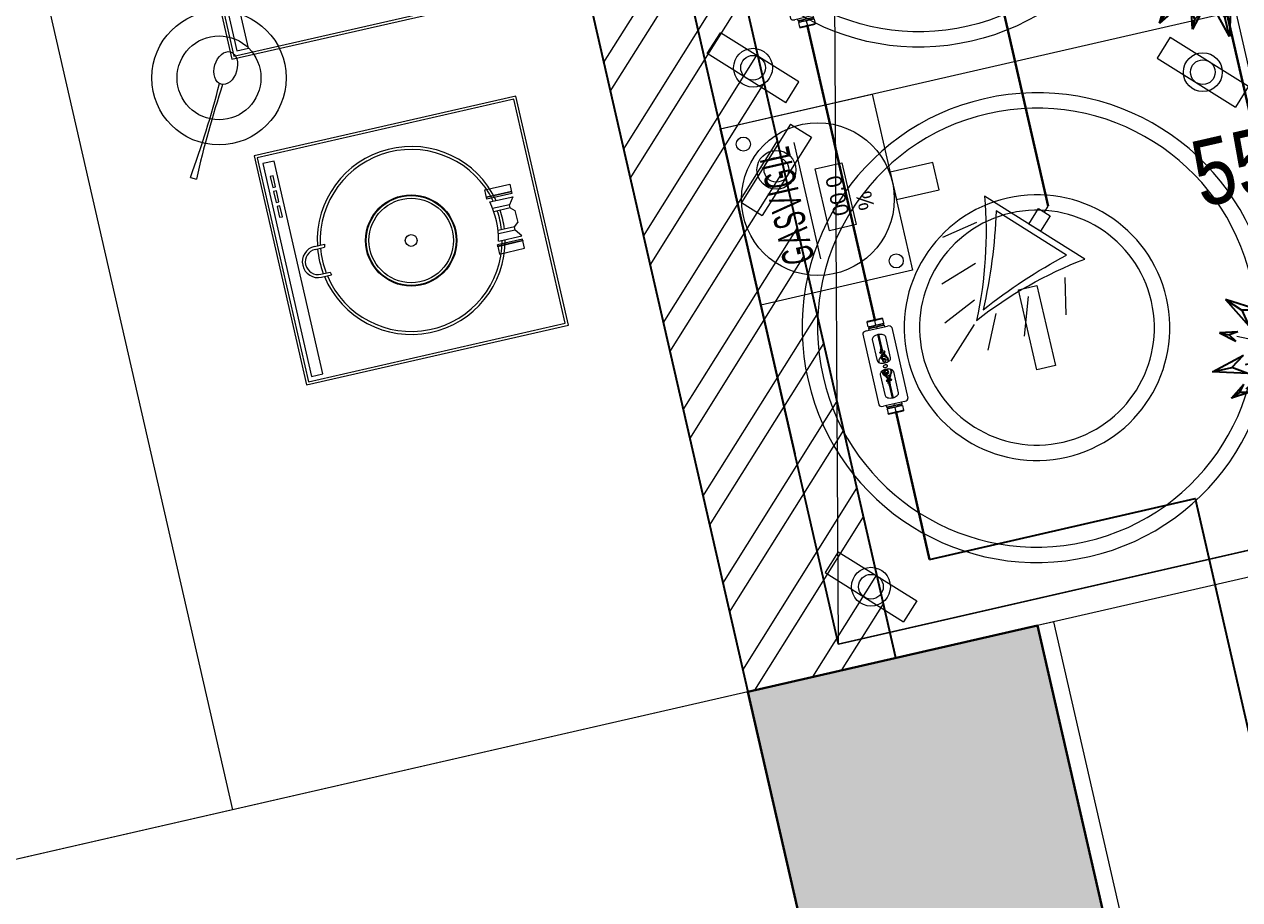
# Model space of a CAD drawing. Header units: millimetres. Extents: x 1667 to 847943, y 724 to 1832625.
# Drawn here: x 642981 to 644820, y 721927 to 723251 of the extents above; entities that cross this region are included whole.
import ezdxf

# ---------------------------------------------------------------- set-up
doc = ezdxf.new("R2010")
doc.units = ezdxf.units.MM
doc.linetypes.add('CENTER', pattern=[2, 1.25, -0.25, 0.25, -0.25])
doc.linetypes.add('CONTINULUS', pattern=[0])
for name, color, linetype, lineweight in [('2026-02-28_GF-SF BWP SET_MAIN BLOCK_SASANGIR RESORT$0$BRICK WALL_MOFA', 20, 'Continuous', 25), ('2026-02-28_GF-SF BWP SET_MAIN BLOCK_SASANGIR RESORT$0$CONCRETE_MOFA', 230, 'Continuous', 30), ('2026-02-28_GF-SF BWP SET_MAIN BLOCK_SASANGIR RESORT$0$HATCH LIGHT_MOFA', 253, 'Continuous', 0), ('2026-02-28_GF-SF BWP SET_MAIN BLOCK_SASANGIR RESORT$0$HATCH_LIGHT_MOFA', 251, 'Continuous', 5), ('DIMENSION_MOFA', 66, 'CENTER', 15), ('FACILITY kitchen equipment', 152, 'Continuous', 0), ('GH - KIT - PLAN', 32, 'Continuous', 0), ('GH - KIT EQUIP.', 2, 'Continuous', 9), ('TEXT NAME', 250, 'Continuous', 0)]:
    doc.layers.add(name, color=color, linetype=linetype, lineweight=lineweight)
for name, color, linetype in [('EQUIP', 7, 'Continuous'), ('RI', 81, 'Continuous'), ('SSEPL - DIMENSION', 6, 'Continuous')]:
    doc.layers.add(name, color=color, linetype=linetype)
doc.layers.add('Fusible link', color=7, linetype='Continuous', true_color=0x30c200)
doc.layers.add('SSE PIPING', color=7, linetype='Continuous', lineweight=30, true_color=0x0512c2)
doc.layers.add('SSE SYS', color=7, linetype='Continuous', lineweight=15, true_color=0xeb0000)
doc.styles.add('ARIALBOLD.8', font='arialbd.ttf', dxfattribs={"width": 0.8, "height": 2.5})
doc.styles.add('ROMANS', font='romans.shx')

# ---------------------------------------------------------------- blocks, each defined once
blk = doc.blocks.new('GASVIGIL')
at = {"color": 1, "linetype": 'CONTINULUS', "lineweight": -2, "ltscale": 1000}
for points in [[(69.5, 45), (358.9, 45), (358.9, -204.3), (69.5, -204.3)], [(161.1, -88.6), (262.5, -88.6), (262.5, -132.5), (161.1, -132.5)], [(230.7, -204.3), (185.8, -204.3), (185.8, -274.6), (230.7, -274.6)]]:
    blk.add_lwpolyline(points, close=True, dxfattribs=at)
for centre, radius in [((214.5, -81.9), 122.4), ((327.1, 14.8), 11.3), ((90.1, -182.2), 11.3)]:
    blk.add_circle(centre, radius, dxfattribs=at)
at = {"color": 30, "linetype": 'CONTINULUS', "lineweight": -2, "ltscale": 1000, "true_color": 0xf26722, "insert": (120, -5.2), "char_height": 50, "attachment_point": 1, "style": 'ROMANS'}
blk.add_mtext_dynamic_manual_height_columns('{\\fArial Narrow|b0|i0|c0|p34;\\W0.65;\\T1.1;\\LGASVIGIL}', width=178.4, gutter_width=2.5, heights=[27], dxfattribs=at)
at = {"color": 242, "linetype": 'CONTINULUS', "lineweight": -2, "ltscale": 1000, "true_color": 0xcd2027, "insert": (180.3, -100.9), "char_height": 25, "width": 82.159, "attachment_point": 1, "style": 'ROMANS'}
blk.add_mtext('{\\fAgency FB|b0|i0|c0|p34;00.0  %}', dxfattribs=at)
blk = doc.blocks.new('FUSIBLE LINK')
at = {"layer": 'SSE SYS', "color": 0, "lineweight": 0}
for p, q in [((211.5, 22.5), (28.5, 22.5)), ((0, 11.8), (0, -11.8)), ((1.4, 11.8), (0, 11.8)), ((1.4, 11.8), (1.4, 12)), ((1.4, 11.8), (1.4, -11.8)), ((13.5, 12), (1.9, 12)), ((13.5, 0), (1.9, 0)), ((14, 11.8), (14, 12)), ((14, -11.8), (14, 11.8)), ((14, 10.9), (17.5, 10.9)), ((17.5, 11.5), (17.6, 12)), ((17.5, -11.5), (17.5, 11.5)), ((18.1, 12), (22.5, 12)), ((18.2, 0), (22.5, 0)), ((22.5, -16.5), (22.5, 16.5)), ((70.8, 0.7), (37.5, 0.7)), ((47.5, 10), (102.5, 10)), ((70.8, 0.7), (70.8, -0.4)), ((82, 2.7), (82, -0.4)), ((84, 3.5), (83, 3.5)), ((83, 0.3), (84, 0.3)), ((85, 2.7), (85, -0.4)), ((95, 0), (95, -1.1)), ((98.7, 0.4), (98.7, 1.1)), ((109.9, 6.7), (104.5, 6.7)), ((110.3, 0.4), (110.3, 1.1)), ((112, -3.1), (112, 3.1)), ((117, 1.2), (117, -1.2)), ((123, -1.2), (123, 1.2)), ((131.3, 7.8), (135.5, 7.8)), ((137.5, 10), (192.5, 10)), ((145, 0), (145, 1.1)), ((154.7, 2.7), (154.7, -0.4)), ((155.7, 3.5), (156.6, 3.5)), ((156.6, 0.3), (155.7, 0.3)), ((157.6, 2.7), (157.6, -0.4)), ((168.8, 0.7), (168.8, -0.4)), ((202.5, 0.7), (168.8, 0.7)), ((217.5, 16.5), (217.5, -16.5)), ((221.9, 12), (217.5, 12)), ((221.9, 0), (217.5, 0)), ((222.5, 11.5), (222.4, 12)), ((222.5, 11.5), (222.5, -11.5)), ((226, 10.9), (222.5, 10.9)), ((226, 11.8), (226, 12)), ((226, 11.8), (226, -11.8)), ((226.5, 12), (238.1, 12)), ((226.5, 0), (238.1, 0)), ((238.6, 11.8), (238.6, 12)), ((238.6, -11.8), (238.6, 11.8)), ((238.6, 11.8), (240, 11.8)), ((240, -11.8), (240, 11.8)), ((1.4, -11.8), (0, -11.8)), ((1.4, -11.8), (1.4, -12)), ((13.5, -12), (1.9, -12)), ((14, -10.9), (17.5, -10.9)), ((14, -11.8), (14, -12)), ((17.5, -11.5), (17.6, -12)), ((18.1, -12), (22.5, -12)), ((70.8, -0.6), (37.5, -0.6)), ((102.5, -10), (47.5, -10)), ((70.8, -0.4), (70.8, -0.6)), ((82, -3.6), (82, -0.4)), ((84, -4.4), (83, -4.4)), ((85, -0.4), (85, -3.6)), ((104.5, -6.7), (109.9, -6.7)), ((104.5, -7.8), (108.7, -7.8)), ((135.5, -5.6), (129.2, -5.6)), ((130.1, -6.7), (135.5, -6.7)), ((192.5, -10), (137.5, -10)), ((154.7, -0.4), (154.7, -3.6)), ((155.7, -4.4), (156.6, -4.4)), ((157.6, -3.6), (157.6, -0.4)), ((168.8, -0.4), (168.8, -0.6)), ((202.5, -0.6), (168.8, -0.6)), ((221.9, -12), (217.5, -12)), ((222.5, -11.5), (222.4, -12)), ((226, -10.9), (222.5, -10.9)), ((226, -11.8), (226, -12)), ((226.5, -12), (238.1, -12)), ((238.6, -11.8), (240, -11.8)), ((238.6, -11.8), (238.6, -12)), ((211.5, -22.5), (28.5, -22.5))]:
    blk.add_line(p, q, dxfattribs=at)
for centre, start, end in [((28.5, 16.5), 90, 180), ((211.5, 16.5), 0, 90), ((28.5, -16.5), 180, 270), ((211.5, -16.5), 270, 0)]:
    blk.add_arc(centre, 6, start, end, dxfattribs=at)
for centre, major_axis in [((76.3, 1.3), (0.107, 0.641)), ((163.3, 1.3), (-0.107, 0.641))]:
    blk.add_ellipse(centre, major_axis=major_axis, ratio=0.135102, dxfattribs=at)
for centre, major_axis, ratio, start_param, end_param in [((83, 2.7), (-1, 0), 0.769374, 4.712389, 6.283185), ((83, -0.4), (-1, 0), 0.769374, 4.712389, 6.283185), ((84, 2.7), (1, 0), 0.769374, 0, 1.570796), ((84, -0.4), (1, 0), 0.769374, 0, 1.570796), ((104.5, 0), (-9.5, 0), 0.707107, 5.998219, 7.853982), ((104.5, 0), (-9.5, 0), 0.707107, 4.712389, 5.774777), ((104.5, 1.1), (5.76, 0), 0.707107, 2.942229, 8.903945), ((104.5, 1.1), (4.76, 0), 0.707107, 2.951279, 8.856853), ((135.5, -1.1), (-4.76, 0), 0.707107, 4.335447, 6.067777), ((135.5, 1.1), (9.5, 0), 0.707107, 0.313248, 1.570796), ((135.5, 1.1), (9.5, 0), 0.707107, 4.712389, 6.385879), ((135.5, 0), (9.5, 0), 0.707107, 4.712389, 6.283185), ((135.5, -1.1), (4.76, 0), 0.707107, 0.215408, 0.824896), ((155.7, 2.7), (-1, 0), 0.769374, 4.712389, 6.283185), ((155.7, -0.4), (-1, 0), 0.769374, 4.712389, 6.283185), ((156.6, 2.7), (1, 0), 0.769374, 0, 1.570796), ((156.6, -0.4), (1, 0), 0.769374, 0, 1.570796), ((83, -3.6), (-1, 0), 0.769374, 0, 1.570796), ((84, -3.6), (1, 0), 0.769374, 4.712389, 6.283185), ((104.5, -1.1), (-9.5, 0), 0.707107, 0, 1.570796), ((155.7, -3.6), (-1, 0), 0.769374, 0, 1.570796), ((156.6, -3.6), (1, 0), 0.769374, 4.712389, 6.283185)]:
    blk.add_ellipse(centre, major_axis=major_axis, ratio=ratio, start_param=start_param, end_param=end_param, dxfattribs=at)
for points, weights in [([(1.9, 12), (1, 6), (1.9, 0)], [1.07710249847, 1.24373083487, 1.07710249847]), ([(1.4, 12), (1.4, 12), (1.9, 12)], [1.16041666667, 1.16041666667, 1.07710249847]), ([(1.9, 0), (1, -6), (1.9, -12)], [1.07710249847, 1.24373083487, 1.07710249847]), ([(13.5, 12), (14, 12), (14, 12)], [1.07710249847, 1.16041666667, 1.16041666667]), ([(13.5, 0), (14.4, 6), (13.5, 12)], [1.07710249847, 1.24373083487, 1.07710249847]), ([(13.5, -12), (14.4, -6), (13.5, 0)], [1.07710249847, 1.24373083487, 1.07710249847]), ([(18.1, 12), (17.6, 12), (17.6, 12)], [1.00344322391, 1.08333333333, 1.08333333333]), ([(18.2, 0), (17.2, 6), (18.1, 12)], [1.00136118663, 1.15523047531, 1.00343082543]), ([(18.1, -12), (17.2, -6), (18.2, 0)], [1.00343082542, 1.15523047531, 1.00136118663]), ([(222.4, 12), (222.4, 12), (221.9, 12)], [1.08333333333, 1.08333333333, 1.00764795771]), ([(221.9, 12), (222.8, 6), (221.9, 0)], [1.00767581319, 1.1670909423, 1.00981175327]), ([(221.9, 0), (222.8, -6), (221.9, -12)], [1.00981175327, 1.1670909423, 1.00767581319]), ([(226.5, 12), (225.6, 6), (226.5, 0)], [1.07710249847, 1.24373083487, 1.07710249847]), ([(226, 12), (226, 12), (226.5, 12)], [1.16041666667, 1.16041666667, 1.07710249847]), ([(226.5, 0), (225.6, -6), (226.5, -12)], [1.07710249847, 1.24373083487, 1.07710249847]), ([(238.1, 0), (239, 6), (238.1, 12)], [1.07710249847, 1.24373083487, 1.07710249847]), ([(238.1, 12), (238.6, 12), (238.6, 12)], [1.07710249847, 1.16041666667, 1.16041666667]), ([(238.1, -12), (239, -6), (238.1, 0)], [1.07710249847, 1.24373083487, 1.07710249847]), ([(1.9, -12), (1.4, -12), (1.4, -12)], [1.07710249847, 1.16041666667, 1.16041666667]), ([(14, -12), (14, -12), (13.5, -12)], [1.16041666667, 1.16041666667, 1.07710249847]), ([(17.6, -12), (17.6, -12), (18.1, -12)], [1.08333333333, 1.08333333333, 1.00344322392]), ([(221.9, -12), (222.4, -12), (222.4, -12)], [1.00764795771, 1.08333333333, 1.08333333333]), ([(226.5, -12), (226, -12), (226, -12)], [1.07710249847, 1.16041666667, 1.16041666667]), ([(238.6, -12), (238.6, -12), (238.1, -12)], [1.16041666667, 1.16041666667, 1.07710249847])]:
    blk.add_rational_spline(points, weights, degree=2, dxfattribs=at)
for points, knots in [([(47.5, -10), (46.2, -10), (44.9, -9.7), (42.4, -8.7), (41.3, -8), (39.5, -6.2), (38.8, -5.1), (37.8, -2.6), (37.5, -1.3), (37.5, 1.3), (37.8, 2.6), (38.8, 5.1), (39.5, 6.2), (41.3, 8), (42.4, 8.7), (44.9, 9.7), (46.2, 10), (47.5, 10)], [-3.028815, -3.028815, -3.028815, -3.028815, -2.650181, -2.650181, -2.271547, -2.271547, -1.892977, -1.892977, -1.514407, -1.514407, -1.135838, -1.135838, -0.757268, -0.757268, -0.378634, -0.378634, 0, 0, 0, 0]), ([(85, 0.6), (85.7, 0.6), (86.4, 0.7), (88.4, 1), (89.6, 1.4), (91.9, 2.4), (93.1, 2.8), (95.2, 3.2), (96, 3.3), (98.1, 3.3), (99.4, 3.2), (101.2, 2.7), (101.7, 2.5), (102.3, 2.1), (102.6, 1.9), (103.1, 1.4), (103.4, 1.1), (103.7, 0.4), (103.8, 0), (103.9, -0.7), (103.9, -1.1), (103.7, -1.8), (103.7, -2), (103.6, -2.2)], [0, 0, 0, 0, 0.217722, 0.217722, 0.599337, 0.599337, 1.001087, 1.001087, 1.237962, 1.237962, 1.634576, 1.634576, 1.793536, 1.793536, 1.887731, 1.887731, 2.035841, 2.035841, 2.164918, 2.164918, 2.307792, 2.307792, 2.392726, 2.392726, 2.392726, 2.392726]), ([(102.3, -1.9), (102.3, -1.8), (102.4, -1.7), (102.6, -1.2), (102.6, -0.8), (102.5, -0.2), (102.5, -0.1), (102.3, 0.3), (102.3, 0.4), (102, 0.7), (101.8, 0.9), (101.3, 1.2), (101, 1.4), (100.4, 1.6), (100, 1.7), (99, 1.9), (98.4, 2), (96.9, 2), (96, 2), (93.9, 1.7), (92.8, 1.3), (90.7, 0.5), (89.5, 0), (87.2, -0.5), (86.1, -0.7), (85, -0.7)], [1.927663, 1.927663, 1.927663, 1.927663, 1.971839, 1.971839, 2.14146, 2.14146, 2.223179, 2.223179, 2.288169, 2.288169, 2.392051, 2.392051, 2.484571, 2.484571, 2.605248, 2.605248, 2.785636, 2.785636, 3.064619, 3.064619, 3.414855, 3.414855, 3.792298, 3.792298, 4.131386, 4.131386, 4.131386, 4.131386]), ([(100.6, 1.5), (100.6, 1.4), (100.5, 1.4), (100.2, 1.1), (100, 0.8), (99.9, 0.5), (99.9, 0.4), (99.9, 0.4)], [7.1761552, 7.1761552, 7.1761552, 7.1761552, 7.2463126, 7.2463126, 7.5518512, 7.5518512, 7.6082514, 7.6082514, 7.6082514, 7.6082514]), ([(109.1, 0.4), (109.1, 0.5), (109, 0.7), (108.7, 1.2), (108.4, 1.5), (107.8, 1.9), (107.4, 2.2), (106.5, 2.5), (106.1, 2.6), (105.1, 2.8), (104.6, 2.8), (103.6, 2.7), (103.1, 2.6), (102.4, 2.5), (102.2, 2.4), (102, 2.3)], [4.958119, 4.958119, 4.958119, 4.958119, 5.153641, 5.153641, 5.481226, 5.481226, 5.77758, 5.77758, 6.070578, 6.070578, 6.364746, 6.364746, 6.659288, 6.659288, 6.800091, 6.800091, 6.800091, 6.800091]), ([(102.5, 10), (103.8, 10), (105.1, 9.7), (107.6, 8.7), (108.7, 8), (110.5, 6.2), (111.2, 5.1), (112.2, 2.6), (112.5, 1.3), (112.5, -1.3), (112.2, -2.6), (111.2, -5.1), (110.5, -6.2), (108.7, -8), (107.6, -8.7), (105.1, -9.7), (103.8, -10), (102.5, -10)], [0, 0, 0, 0, 0.378634, 0.378634, 0.757268, 0.757268, 1.135838, 1.135838, 1.514407, 1.514407, 1.892977, 1.892977, 2.271547, 2.271547, 2.650181, 2.650181, 3.028815, 3.028815, 3.028815, 3.028815]), ([(120, 3.3), (120.4, 3.3), (120.8, 3.2), (121.6, 2.8), (122, 2.6), (122.6, 2), (122.8, 1.6), (123.2, 0.8), (123.2, 0.4), (123.2, -0.4), (123.2, -0.8), (122.8, -1.6), (122.6, -2), (122, -2.6), (121.6, -2.8), (120.8, -3.2), (120.4, -3.2), (119.6, -3.2), (119.2, -3.2), (118.4, -2.8), (118, -2.6), (117.4, -2), (117.2, -1.6), (116.8, -0.8), (116.8, -0.4), (116.8, 0.4), (116.8, 0.8), (117.2, 1.6), (117.4, 2), (118, 2.6), (118.4, 2.8), (119.2, 3.2), (119.6, 3.3), (120, 3.3)], [0, 0, 0, 0, 0.122487, 0.122487, 0.244974, 0.244974, 0.367461, 0.367461, 0.489948, 0.489948, 0.612435, 0.612435, 0.734921, 0.734921, 0.857408, 0.857408, 0.979896, 0.979896, 1.102383, 1.102383, 1.22487, 1.22487, 1.347356, 1.347356, 1.469843, 1.469843, 1.59233, 1.59233, 1.714817, 1.714817, 1.837304, 1.837304, 1.959791, 1.959791, 1.959791, 1.959791]), ([(137.5, -10), (136.2, -10), (134.9, -9.7), (132.4, -8.7), (131.3, -8), (129.5, -6.2), (128.8, -5.1), (127.8, -2.6), (127.5, -1.3), (127.5, 1.3), (127.8, 2.6), (128.8, 5.1), (129.5, 6.2), (131.3, 8), (132.4, 8.7), (134.9, 9.7), (136.2, 10), (137.5, 10)], [-3.028815, -3.028815, -3.028815, -3.028815, -2.650181, -2.650181, -2.271547, -2.271547, -1.892977, -1.892977, -1.514407, -1.514407, -1.135838, -1.135838, -0.757268, -0.757268, -0.378634, -0.378634, 0, 0, 0, 0]), ([(140.3, 0.2), (140.3, -0.1), (140.1, -0.5), (139.7, -1.2), (139.4, -1.5), (138.8, -1.9), (138.4, -2.2), (137.5, -2.5), (137.1, -2.6), (136.1, -2.8), (135.6, -2.8), (134.6, -2.7), (134.1, -2.6), (133.2, -2.4), (132.8, -2.2), (132, -1.8), (131.7, -1.6), (131.2, -1.1), (131, -0.8), (130.8, -0.3), (130.7, 0), (130.7, 0.2)], [1.570796, 1.570796, 1.570796, 1.570796, 2.012049, 2.012049, 2.339634, 2.339634, 2.635988, 2.635988, 2.928985, 2.928985, 3.223153, 3.223153, 3.517695, 3.517695, 3.81113, 3.81113, 4.10472, 4.10472, 4.410259, 4.410259, 4.712389, 4.712389, 4.712389, 4.712389]), ([(136.3, -2.7), (136.2, -2.4), (136.1, -2.1), (135.8, -1.3), (135.8, -0.8), (135.9, 0), (135.9, 0.3), (136.2, 0.9), (136.4, 1.2), (137, 1.8), (137.3, 2.1), (138, 2.5), (138.5, 2.7), (139.5, 3), (140.1, 3.1), (141.6, 3.3), (142.6, 3.3), (144.7, 3.2), (146, 3), (148.3, 2.2), (149.4, 1.6), (151.6, 0.9), (152.7, 0.7), (154.1, 0.6), (154.4, 0.6), (154.7, 0.6)], [2.023629, 2.023629, 2.023629, 2.023629, 2.138276, 2.138276, 2.33333, 2.33333, 2.421199, 2.421199, 2.567305, 2.567305, 2.696329, 2.696329, 2.839885, 2.839885, 3.028475, 3.028475, 3.301463, 3.301463, 3.682223, 3.682223, 4.060763, 4.060763, 4.399366, 4.399366, 4.484991, 4.484991, 4.484991, 4.484991]), ([(154.7, -0.7), (153.9, -0.7), (153.1, -0.6), (150.9, -0.3), (149.6, 0.2), (147, 1.3), (145.6, 1.7), (143.5, 2), (142.8, 2), (141.5, 2), (140.9, 1.9), (139.9, 1.7), (139.4, 1.6), (138.7, 1.4), (138.4, 1.2), (138, 1), (137.9, 0.9), (137.6, 0.6), (137.4, 0.4), (137.2, 0), (137.1, -0.2), (137.1, -0.7), (137.1, -1), (137.3, -1.7), (137.4, -2.1), (137.7, -2.4), (137.7, -2.4), (137.7, -2.4)], [0, 0, 0, 0, 0.240735, 0.240735, 0.669452, 0.669452, 1.116471, 1.116471, 1.319401, 1.319401, 1.495533, 1.495533, 1.643532, 1.643532, 1.738305, 1.738305, 1.798805, 1.798805, 1.894993, 1.894993, 1.990364, 1.990364, 2.118017, 2.118017, 2.280462, 2.280462, 2.283284, 2.283284, 2.283284, 2.283284]), ([(162.2, 0.4), (163.7, 0.5), (165.2, 0.5), (167.4, 0.6), (168.1, 0.6), (168.8, 0.7)], [0.4577605, 0.4577605, 0.4577605, 0.4577605, 0.9134652, 0.9134652, 1.1257771, 1.1257771, 1.1257771, 1.1257771]), ([(192.5, 10), (193.8, 10), (195.1, 9.7), (197.6, 8.7), (198.7, 8), (200.5, 6.2), (201.2, 5.1), (202.2, 2.6), (202.5, 1.3), (202.5, -1.3), (202.2, -2.6), (201.2, -5.1), (200.5, -6.2), (198.7, -8), (197.6, -8.7), (195.1, -9.7), (193.8, -10), (192.5, -10)], [0, 0, 0, 0, 0.378634, 0.378634, 0.757268, 0.757268, 1.135838, 1.135838, 1.514407, 1.514407, 1.892977, 1.892977, 2.271547, 2.271547, 2.650181, 2.650181, 3.028815, 3.028815, 3.028815, 3.028815]), ([(82, -1.4), (78.8, -0.9), (75.5, -0.8), (71.7, -0.7), (71.3, -0.7), (70.8, -0.6)], [0, 0, 0, 0, 0.993496, 0.993496, 1.125968, 1.125968, 1.125968, 1.125968]), ([(96.8, -5), (96.2, -4.9), (95.7, -4.8), (93.8, -4.3), (92.5, -3.9), (89.2, -2.8), (87.1, -2.3), (85, -2)], [3.239476, 3.239476, 3.239476, 3.239476, 3.399636, 3.399636, 3.830524, 3.830524, 4.482784, 4.482784, 4.482784, 4.482784]), ([(85.2, -0.7), (87.3, -1), (89.3, -1.5), (92.7, -2.6), (94.1, -3.1), (95.6, -3.4)], [0.019334, 0.019334, 0.019334, 0.019334, 0.660667, 0.660667, 1.121037, 1.121037, 1.121037, 1.121037]), ([(154.7, -2), (152.8, -2.2), (150.8, -2.7), (147.5, -3.8), (146, -4.3), (143.6, -4.9), (142.7, -5.1), (141.7, -5.1), (141.6, -5.1), (141.6, -5.1)], [0, 0, 0, 0, 0.594463, 0.594463, 1.07955, 1.07955, 1.36646, 1.36646, 1.375298, 1.375298, 1.375298, 1.375298]), ([(143.6, -3.5), (143.6, -3.5), (143.6, -3.5), (144.8, -3.3), (145.9, -2.9), (149.4, -1.8), (151.9, -1.1), (154.5, -0.7)], [2.955523, 2.955523, 2.955523, 2.955523, 2.965126, 2.965126, 3.316615, 3.316615, 4.110893, 4.110893, 4.110893, 4.110893])]:
    blk.add_open_spline(points, degree=3, knots=knots, dxfattribs=at)
for points in [[(70.8, 0.7), (73, 0.6), (75.2, 0.5), (77.4, 0.4)], [(82, -0.5), (80.1, -0.2), (78.2, 0.3), (76.2, 0.6)], [(76.5, 1.9), (78.3, 1.6), (80.2, 1.1), (82, 0.8)], [(157.6, 0.8), (159.5, 1.1), (161.4, 1.6), (163.2, 1.9)], [(163.4, 0.6), (161.5, 0.3), (159.6, -0.2), (157.6, -0.5)], [(168.8, -0.6), (165.1, -0.8), (161.3, -0.8), (157.6, -1.4)]]:
    blk.add_open_spline(points, degree=3, dxfattribs=at)
blk = doc.blocks.new('*U187')
at = {"xscale": 0.6}
blk.add_blockref('FUSIBLE LINK', (-83, 0), dxfattribs=at)
blk = doc.blocks.new('*U186')
at = {"color": 0, "linetype": 'ByBlock', "lineweight": -2, "transparency": 16777216}
blk.add_blockref('*U187', (0, 0), dxfattribs=at)
blk = doc.blocks.new('FLU. LINK SLD')
at = {"layer": 'Fusible link', "color": 1, "lineweight": 30, "true_color": 0xff0000}
for p, q in [((72, 0), (300, 0)), ((444, 0), (672, 0))]:
    blk.add_line(p, q, dxfattribs=at)
at = {"color": 7, "xscale": -1}
blk.add_blockref('*U186', (361, 0), dxfattribs=at)
blk = doc.blocks.new('*U292')
blk.add_blockref('FLU. LINK SLD', (-372, 0))
blk = doc.blocks.new('*U291')
at = {"layer": 'Fusible link', "color": 0, "linetype": 'ByBlock', "lineweight": -2, "transparency": 16777216}
for p in [(4200, 0), (4800, 0)]:
    blk.add_blockref('*U292', p, dxfattribs=at)
blk = doc.blocks.new('as')
at = {"layer": 'RI', "color": 6}
for p, q in [((5465.8, 12710.1), (5481.9, 12687.3)), ((5468, 12682.3), (5465.8, 12710.1))]:
    blk.add_line(p, q, dxfattribs=at)
for points in [[(5465.8, 12710.1), (5470.9, 12696)], [(5468, 12682.3), (5470.9, 12696), (5481.9, 12687.3)]]:
    blk.add_lwpolyline(points, dxfattribs=at)
blk = doc.blocks.new('earsty')
at = {"layer": 'RI', "color": 3}
for p, q in [((5514.5, 12632.3), (5528.7, 12684)), ((5528.7, 12684), (5542.9, 12632.3))]:
    blk.add_line(p, q, dxfattribs=at)
for points in [[(5528.7, 12684), (5528.7, 12654)], [(5514.5, 12632.3), (5528.7, 12654), (5542.9, 12632.3)]]:
    blk.add_lwpolyline(points, dxfattribs=at)
blk = doc.blocks.new('N2 NOZZLE')
at = {"layer": 'RI', "color": 2}
for p, q in [((8849.9, 10451.9), (8849.9, 10418.8)), ((8787, 10426.6), (8809.9, 10402.7)), ((8915.4, 10424), (8891.5, 10401.1)), ((8759.4, 10365.1), (8792.4, 10365.1)), ((8940.7, 10361.8), (8907.6, 10361.8)), ((8787, 10295.6), (8809.9, 10319.5)), ((8915.4, 10298.2), (8891.5, 10321.1)), ((8849.9, 10270.3), (8849.9, 10303.4))]:
    blk.add_line(p, q, dxfattribs=at)
at = {"layer": 'RI', "color": 3}
blk.add_circle((8849.9, 10361.1), 17.7, dxfattribs=at)
at = {"layer": 'SSE SYS', "color": 3}
for p, q in [((8830.2, 10415.3), (8814, 10459.8)), ((8874.3, 10413.4), (8893.9, 10455.5)), ((8797.6, 10385.5), (8755, 10405.7)), ((8904.1, 10380.8), (8949.2, 10396.8)), ((8795.7, 10341.4), (8752.8, 10325.7)), ((8902.2, 10336.7), (8945.4, 10316.6)), ((8825.5, 10308.8), (8805.3, 10265.5)), ((8869.6, 10306.9), (8885.6, 10263.1))]:
    blk.add_line(p, q, dxfattribs=at)
at = {"layer": 'SSE SYS', "color": 6}
blk.add_circle((8849.9, 10361.1), 41.8, dxfattribs=at)
at = {"layer": 'SSEPL - DIMENSION'}
for name, p in [('earsty', (3321.2, -2180.5)), ('as', (3339.3, -2225.8))]:
    blk.add_blockref(name, p, dxfattribs=at)
for name, p, rotation in [('earsty', (13555.6, -2511.9), 43.86927902025781), ('as', (13853.7, -2435.5), 44.99999999919728), ('earsty', (21391.6, 4836.4), 89.99999999968108), ('as', (21329, 4607.4), 88.89712622311059), ('earsty', (21528.5, 15567.9), 136.116081330813), ('as', (21646.8, 15364.8), 134.9999999992035)]:
    blk.add_blockref(name, p, dxfattribs=dict(at, rotation=rotation))
at = {"layer": 'SSEPL - DIMENSION', "xscale": -1}
for name, p, rotation in [('as', (13242.5, -2658.2), 355.000000000404), ('earsty', (3639.9, -2316.2), 313.8692790201218), ('as', (2641.1, -1896), 309.4931779048613), ('earsty', (-3691.7, 4833.2), 270.0000000003189), ('as', (-4169.4, 5968.5), 265.0000000004954), ('earsty', (-4023.2, 15066.7), 226.1307608134773), ('earsty', (3321.2, 22902.7), 180), ('as', (-3462, 16461.1), 220.0000000005127)]:
    blk.add_blockref(name, p, dxfattribs=dict(at, rotation=rotation))
blk = doc.blocks.new('N2 NOZZLE - #01')
at = {"layer": 'SSEPL - DIMENSION'}
blk.add_blockref('N2 NOZZLE', (0, 0), dxfattribs=at)
blk = doc.blocks.new('*U294')
at = {"layer": 'SSEPL - DIMENSION', "color": 6, "xscale": -1}
blk.add_blockref('N2 NOZZLE - #01', (8849.9, -10361.1), dxfattribs=at)
blk = doc.blocks.new('*U293')
at = {"layer": 'SSE SYS', "color": 0, "linetype": 'ByBlock', "lineweight": -2, "transparency": 16777216}
for p in [(4418.9, 0), (5050.2, 0)]:
    blk.add_blockref('*U294', p, dxfattribs=at)
blk = doc.blocks.new('DUCT NOZZLE')
at = {"color": 6}
for p, q in [((149.4, 149.4), (196.1, 196.1)), ((60.3, 126.7), (79.4, 183.6)), ((78.4, -10.3), (-10.3, 78.4)), ((126.7, 60.3), (183.6, 79.4)), ((7.8, 7.8), (0, 0))]:
    blk.add_line(p, q, dxfattribs=at)
blk.add_lwpolyline([(34.6, 20), (20, 34.6), (0.4, 15.1), (15.1, 0.4)], close=True, dxfattribs=at)
for centre, start, end in [((-227.3, 875.4), 285.2307, 295.7245), ((875.4, -227.3), 154.2755, 164.7693)]:
    blk.add_arc(centre, 826, start, end, dxfattribs=at)
at = {"layer": 'SSE SYS', "color": 3}
for p, q in [((113.7, 140.5), (137.7, 192.1)), ((-0.2, 111.2), (10.6, 166.4)), ((140.5, 113.7), (192.1, 137.7)), ((90.6, -36), (-36, 90.6)), ((111.2, -0.2), (166.4, 10.6))]:
    blk.add_line(p, q, dxfattribs=at)
for centre, start, end in [((-125.2, 718.4), 278.0874, 295.1605), ((718.4, -125.2), 154.8395, 171.9126)]:
    blk.add_arc(centre, 634.2, start, end, dxfattribs=at)
blk = doc.blocks.new('*U298')
blk.add_blockref('DUCT NOZZLE', (-80.1, -80.1))
blk = doc.blocks.new('*U297')
at = {"layer": 'SSE SYS', "color": 0, "linetype": 'ByBlock', "lineweight": -2, "transparency": 16777216}
blk.add_blockref('*U298', (4348.5, 0), dxfattribs=at)
blk = doc.blocks.new('FSS03')
at = {"layer": 'Fusible link', "color": 1, "true_color": 0xff0000, "elevation": 0}
blk.add_lwpolyline([(1174463.4, -1362533.5), (1174875.8, -1362533.5), (1174875.8, -1363450.7)], dxfattribs=at)
at = {"layer": 'SSE PIPING', "elevation": 0}
for points in [[(1174757.7, -1362052.3), (1174757.7, -1357075.5)], [(1175086.2, -1362352.5), (1175086.2, -1357075.5)]]:
    blk.add_lwpolyline(points, dxfattribs=at)
at = {"layer": 'SSE SYS', "color": 30, "elevation": 0}
blk.add_lwpolyline([(1174300.4, -1357027.4), (1174300.4, -1362627.5), (1175550.4, -1362627.5), (1175550.4, -1357027.4)], close=True, dxfattribs=at)
at = {"layer": 'Fusible link', "xscale": -1, "rotation": 89.99999999999994}
blk.add_blockref('*U291', (1174463.4, -1357433.5, 0), dxfattribs=at)
at = {"layer": 'SSE SYS', "xscale": -1, "rotation": 89.99999999999994}
for name, p in [('*U293', (1175086.2, -1357302.3, 0)), ('*U297', (1174677.6, -1357783.9, 0))]:
    blk.add_blockref(name, p, dxfattribs=at)
blk = doc.blocks.new('FURNITURE BOH')
at = {"layer": 'EQUIP', "color": 4, "lineweight": -3}
blk.add_line((-22430, 14475, 0), (-22430, 12075, 0), dxfattribs=at)
at = {"layer": 'FACILITY kitchen equipment', "color": 177, "true_color": 0x293189}
for p, q in [((-22424.1, 12695.1, 0), (-22397.7, 12721.4, 0)), ((-22298.8, 12622.5, 0), (-22397.7, 12721.4, 0)), ((-22325.1, 12596.1, 0), (-22424.1, 12695.1, 0)), ((-22325.1, 12596.1, 0), (-22298.8, 12622.5, 0)), ((-22325.1, 12596.1, 0), (-22298.8, 12622.5, 0)), ((-22325.1, 12563.1, 0), (-22424.1, 12464.1, 0)), ((-22325.1, 12563.1, 0), (-22298.8, 12536.7, 0)), ((-22325.1, 12563.1, 0), (-22298.8, 12536.7, 0)), ((-21735.7, 12563.1, 0), (-21762.1, 12536.7, 0)), ((-21735.7, 12563.1, 0), (-21762.1, 12536.7, 0)), ((-21735.7, 12563.1, 0), (-21636.8, 12464.1, 0)), ((-22298.8, 12536.7, 0), (-22397.7, 12437.7, 0)), ((-21762.1, 12536.7, 0), (-21663.1, 12437.7, 0)), ((-22424.1, 12464.1, 0), (-22397.7, 12437.7, 0)), ((-21636.8, 12464.1, 0), (-21663.1, 12437.7, 0)), ((-22399.1, 11916.1, 0), (-22425.5, 11889.7, 0)), ((-22399.1, 11916.1, 0), (-22300.1, 11817.2, 0)), ((-22425.5, 11889.7, 0), (-22326.5, 11790.8, 0)), ((-22300.1, 11817.2, 0), (-22326.5, 11790.8, 0))]:
    blk.add_line(p, q, dxfattribs=at)
at = {"layer": 'FACILITY kitchen equipment', "color": 177, "true_color": 0x293189, "elevation": 0}
for points in [[(-21630.4, 12579.6), (-21630.4, 13379.6), (-22430.4, 13379.6), (-22430.4, 12579.6)], [(-21630.4, 12579.6), (-21630.4, 11779.6), (-22430.4, 11779.6), (-22430.4, 12579.6)], [(-22016.1, 12117.4), (-22044.8, 12117.4), (-22044.8, 12241.8), (-22016.1, 12241.8)]]:
    blk.add_lwpolyline(points, close=True, dxfattribs=at)
at = {"layer": 'FACILITY kitchen equipment', "color": 177, "true_color": 0x293189}
for centre, radius in [((-22361.4, 12658.8, 0), 29.4), ((-22361.4, 12658.8, 0), 18.7), ((-22361.4, 12500.4, 0), 29.4), ((-21699.4, 12500.4, 0), 29.4), ((-22361.4, 12500.4, 0), 18.7), ((-21699.4, 12500.4, 0), 18.7), ((-22362.8, 11853.5, 0), 29.4), ((-22362.8, 11853.5, 0), 18.7)]:
    blk.add_circle(centre, radius, dxfattribs=at)
for major_axis, start_param, end_param in [((-0.2, 355.4), -0.000583, 6.282602), ((-0.5, 332.1), -0.001425, 6.28176)]:
    blk.add_ellipse((-22030.4, 12979.6, 0), major_axis=major_axis, ratio=1, start_param=start_param, end_param=end_param, dxfattribs=at)
at = {"layer": 'FACILITY kitchen equipment', "color": 177, "true_color": 0x293189, "extrusion": (0, 0, -1)}
for major_axis, start_param, end_param in [((-0.2, -355.4), -0.000583, 6.282602), ((-0.5, -332.1), -0.001425, 6.28176), ((-0.4, -201), -0.00176, 6.281425), ((0, -177.7), -0.000039, 6.283146)]:
    blk.add_ellipse((-22030.4, 12179.6, 0), major_axis=major_axis, ratio=1, start_param=start_param, end_param=end_param, dxfattribs=at)
at = {"layer": 'GH - KIT - PLAN', "color": 6, "lineweight": -2}
blk.add_line((-22430, 11779.6, 0), (-21180.2, 17380, 0), dxfattribs=at)
at = {"layer": 'GH - KIT EQUIP.', "ltscale": 0.5}
blk.add_line((-23380, 17100, 0), (-23380, 11740, 0), dxfattribs=at)
at = {"layer": 'GH - KIT EQUIP.', "lineweight": 0, "ltscale": 10}
blk.add_line((-23228.2, 12687), (-23220.1, 12682.5), dxfattribs=at)
at = {"layer": 'GH - KIT EQUIP.'}
for p, q in [((-23068.6, 12543.4), (-23053.2, 12543.4)), ((-22795.2, 12549.8), (-22759.5, 12549.8)), ((-22759.5, 12549.8), (-22767, 12539.1)), ((-23068.6, 12538.8), (-23054, 12538.8)), ((-22767, 12539.1), (-22793.2, 12539.1)), ((-22767, 12534), (-22792.5, 12534)), ((-22767, 12534), (-22767, 12539.1)), ((-22767, 12534), (-22760.8, 12528.9)), ((-22760.8, 12528.9), (-22760.8, 12510)), ((-22767, 12504.9), (-22760.8, 12510)), ((-23068.6, 12500.2), (-23054, 12500.2)), ((-23068.6, 12495.5), (-23053.2, 12495.5)), ((-22795.2, 12489), (-22759.5, 12489)), ((-22767, 12499.7), (-22793.2, 12499.7)), ((-22767, 12504.9), (-22792.5, 12504.9)), ((-22767, 12499.7), (-22767, 12504.9)), ((-22759.5, 12489), (-22767, 12499.7))]:
    blk.add_line(p, q, dxfattribs=at)
at = {"layer": 'GH - KIT EQUIP.', "elevation": 0}
blk.add_lwpolyline([(-22430, 17380), (-21180.2, 17380), (-21180.2, 11779.6), (-22430, 11779.6)], close=True, dxfattribs=at)
blk.add_lwpolyline([(-27969.4, 17100.1), (-22580, 17100.1), (-22580, 11740), (-27089.4, 11740)], dxfattribs=at)
at = {"layer": 'GH - KIT EQUIP.'}
for points in [[(-22720.8, 12847.2), (-22720.8, 13202.8), (-23127.2, 13202.9), (-23127.2, 12847.3)], [(-22724.7, 12851.2), (-22724.7, 13198.9), (-23123.2, 13198.9), (-23123.3, 12851.2)], [(-23099.3, 12858), (-23099.3, 13188.6), (-23117.1, 13188.6), (-23117.1, 12858)], [(-22720.8, 12341.6), (-22720.8, 12697.2), (-23127.2, 12697.3), (-23127.2, 12341.7)], [(-22724.8, 12345.6), (-22724.7, 12693.3), (-23123.3, 12693.3), (-23123.3, 12345.6)], [(-23099.3, 12352.4), (-23099.3, 12683), (-23117.1, 12683), (-23117.1, 12352.4)], [(-23106, 12644.6), (-23106, 12661.3), (-23110.4, 12661.3), (-23110.4, 12644.6)], [(-23106, 12621.3), (-23106, 12638), (-23110.4, 12638), (-23110.4, 12621.3)], [(-23106, 12598.1), (-23106, 12614.7), (-23110.4, 12614.7), (-23110.4, 12598.1)], [(-22798.4, 12569.2), (-22759.5, 12569.2), (-22759.5, 12555), (-22798.4, 12555)], [(-22798.4, 12469.7), (-22759.5, 12469.7), (-22759.5, 12483.9), (-22798.4, 12483.9)], [(-21329.8, 10990.1), (-21329.8, 11740), (-22130, 11740), (-22130, 10990.1)], [(-22130, 10990.1), (-22105, 10990.1), (-22105, 11740), (-22130, 11740)]]:
    blk.add_lwpolyline(points, close=True, dxfattribs=at)
for points in [[(-22759.5, 12557.2), (-22759.5, 12557.8), (-22798.4, 12557.8), (-22798.4, 12557.2)], [(-22759.5, 12557.2), (-22798.4, 12557.2), (-22798.4, 12555)], [(-22759.5, 12481.7), (-22798.4, 12481.7), (-22798.4, 12483.9)], [(-22759.5, 12481.7), (-22759.5, 12481.1), (-22798.4, 12481.1), (-22798.4, 12481.7)]]:
    blk.add_lwpolyline(points, dxfattribs=at)
at = {"layer": 'GH - KIT EQUIP.', "ltscale": 0.5, "elevation": 0}
blk.add_lwpolyline([(-22580, 10940), (-22580, 11740), (-27969.4, 11740), (-27969.4, 10940)], close=True, dxfattribs=at)
at = {"layer": 'GH - KIT EQUIP.', "lineweight": 0, "ltscale": 10}
for radius in [101.6, 63.5]:
    blk.add_circle((-23152.6, 12824.3), radius, dxfattribs=at)
at = {"layer": 'GH - KIT EQUIP.'}
for radius in [69, 68, 63.9, 8.9]:
    blk.add_circle((-22924, 12519.5), radius, dxfattribs=at)
at = {"layer": 'GH - KIT EQUIP.', "lineweight": 0, "ltscale": 10}
for centre, start, end in [((-24514.8, 13516.3), 327.196, 332.761), ((-21839.7, 12021.1), 148.8332, 154.3982)]:
    blk.add_arc(centre, 1530.7, start, end, dxfattribs=at)
at = {"layer": 'GH - KIT EQUIP.'}
for centre, radius, start, end in [((-22924, 12519.5), 142.2, 12.3376, 170.3034), ((-22924, 12519.5), 137.7, 12.7538, 169.9788), ((-23068.6, 12519.5), 23.9, 89.9942, 269.9942), ((-22924, 12519.5), 131.4, 169.4937, 171.5426), ((-22924, 12519.5), 132.3, 346.7118, 13.2766), ((-23068.6, 12519.5), 19.3, 89.9942, 269.9942), ((-22924, 12519.5), 142.2, 172.1921, 187.7964), ((-22924, 12519.5), 137.7, 171.9316, 188.0568), ((-22924, 12519.5), 137.7, 353.9171, 6.0714), ((-22924, 12519.5), 142.2, 354.1128, 5.8756), ((-22924, 12519.5), 142.2, 189.685, 347.6508), ((-22924, 12519.5), 137.7, 190.0096, 347.2347), ((-22924, 12519.5), 131.4, 188.4458, 190.4947)]:
    blk.add_arc(centre, radius, start, end, dxfattribs=at)
at = {"layer": 'GH - KIT EQUIP.', "lineweight": 0, "ltscale": 10}
blk.add_ellipse((-23139.4, 12836.4), major_axis=(12.4, 22.2), ratio=0.673955, dxfattribs=at)
at = {"color": 242, "linetype": 'CONTINULUS', "lineweight": -2, "true_color": 0xcd2027, "xscale": 0.9446063807924281, "yscale": 0.9446063807924281, "zscale": 0.9446063807924281, "rotation": 90}
blk.add_blockref('GASVIGIL', (-22387.5, 12240.5, 0), dxfattribs=at)
at = {"layer": 'Fusible link'}
blk.add_blockref('FSS03', (-1196730.4, 1374407.4, 0), dxfattribs=at)
at = {"layer": 'TEXT NAME', "insert": (-21140, 12401.1, 0), "char_height": 100, "width": 692.651, "attachment_point": 3, "style": 'ARIALBOLD.8'}
blk.add_mtext('\\pxqc;{\\fArial|b0|i0|c0|p34;\\C0;5500 CFM}', dxfattribs=at)
blk = doc.blocks.new('2026-02-28_GF-SF BWP SET_MAIN BLOCK_SASANGIR RESORT$0$zw$2C75-flat-1')
at = {"layer": '2026-02-28_GF-SF BWP SET_MAIN BLOCK_SASANGIR RESORT$0$HATCH_LIGHT_MOFA'}
h = blk.add_hatch(color=256, dxfattribs=at)
h.dxf.hatch_style = 1
h.paths.add_polyline_path([(-143916.4, -8430), (-143916.4, -9700), (-144146.4, -9700), (-144146.4, -8200), (-142646.4, -8200), (-142646.4, -8430)])
h.paths.add_polyline_path([(-123816.4, -25320), (-123586.4, -25320), (-123586.4, -28545), (-123816.4, -28545)])
h.paths.add_polyline_path([(-132186.4, -25320), (-131956.4, -25320), (-131956.4, -28545), (-132186.4, -28545)])
h.paths.add_polyline_path([(-88256.4, -8200), (-88026.4, -8200), (-88026.4, -10660), (-88256.4, -10660)])
h.paths.add_polyline_path([(-106256.4, -14590), (-105805.9, -14590), (-105805.9, -15340), (-106256.4, -15340)])
h.paths.add_polyline_path([(-106256.4, -8200), (-105806.4, -8200), (-105806.4, -8950), (-106256.4, -8950)])
h.paths.add_polyline_path([(-119482.6, -8200), (-119032.6, -8200), (-119032.6, -8950), (-119482.6, -8950)])
h.paths.add_polyline_path([(-106256.4, -25810), (-106256.4, -26560), (-105806.4, -26560), (-105806.4, -25810)])
h.paths.add_polyline_path([(-96696.4, -8200), (-97146.4, -8200), (-97146.4, -8950), (-96696.4, -8950)])
h.paths.add_polyline_path([(-96696.4, -26560), (-97146.4, -26560), (-97146.4, -25810), (-96696.4, -25810)])
h.paths.add_polyline_path([(-129886.4, -8200), (-129436.4, -8200), (-129436.4, -8950), (-129886.4, -8950)])
h.paths.add_polyline_path([(-139106.4, -15020), (-138656.4, -15020), (-138656.4, -15770), (-139106.4, -15770)])
h.paths.add_polyline_path([(-123816.4, -8200), (-123366.4, -8200), (-123366.4, -8950), (-123816.4, -8950)])
h.paths.add_polyline_path([(-114926.4, -8200), (-114476.4, -8200), (-114476.4, -8950), (-114926.4, -8950)])
h.paths.add_polyline_path([(-138886.4, -8200), (-138436.4, -8200), (-138436.4, -8950), (-138886.4, -8950)])
h.paths.add_polyline_path([(-114476.4, -26560), (-114926.4, -26560), (-114926.4, -25810), (-114476.4, -25810)])
h.paths.add_polyline_path([(-129886.4, -19875), (-129436.4, -19875), (-129436.4, -20625), (-129886.4, -20625)])
h.paths.add_polyline_path([(-138886.4, -27795), (-138436.4, -27795), (-138436.4, -28545), (-138886.4, -28545)])
h.paths.add_polyline_path([(-123816.4, -19875), (-123366.4, -19875), (-123366.4, -20625), (-123816.4, -20625)])
h.paths.add_polyline_path([(-139106.4, -19575), (-138656.4, -19575), (-138656.4, -20325), (-139106.4, -20325)])
h.paths.add_polyline_path([(-114926.4, -19875), (-114476.4, -19875), (-114476.4, -20625), (-114926.4, -20625)])
h.paths.add_polyline_path([(-106256.4, -19875), (-105806.4, -19875), (-105806.4, -20625), (-106256.4, -20625)])
h.paths.add_polyline_path([(-97146.4, -14590), (-96696.4, -14590), (-96696.4, -15340), (-97146.4, -15340)])
h.paths.add_polyline_path([(-114926.4, -14590), (-114476.4, -14590), (-114476.4, -15340), (-114926.4, -15340)])
h.paths.add_polyline_path([(-97146.3, -19875), (-96696.4, -19875), (-96696.4, -20625), (-97146.3, -20625)])
h.paths.add_polyline_path([(-88256.5, -14590), (-87881.4, -14590), (-87881.4, -15340), (-88256.5, -15340)])
h.paths.add_polyline_path([(-88256.4, -25810), (-87881.4, -25810), (-87881.4, -26560), (-88256.4, -26560)])
h.paths.add_polyline_path([(-88256.4, -19875), (-87881.4, -19875), (-87881.4, -20625), (-88256.4, -20625)])
h.paths.add_polyline_path([(-132886.4, -8200), (-132586.4, -8200), (-132586.4, -8950), (-132886.4, -8950)])
h.paths.add_polyline_path([(-135436.4, -8200), (-135136.4, -8200), (-135136.4, -8950), (-135436.4, -8950)])
h.paths.add_polyline_path([(-139256.4, -13565), (-138656.4, -13565), (-138656.4, -13865), (-139256.4, -13865)])
h.paths.add_polyline_path([(-85856.4, -9910), (-85626.4, -9910), (-85626.4, -10660), (-85856.4, -10660)])
h.paths.add_polyline_path([(-85856.4, -8200), (-85626.4, -8200), (-85626.4, -8950), (-85856.4, -8950)])
h.paths.add_polyline_path([(-83456.4, -23101.9), (-83226.4, -23101.9), (-83226.4, -23701.9), (-83456.4, -23701.9)])
h.paths.add_polyline_path([(-83456.4, -8200), (-83226.4, -8200), (-83226.4, -8800), (-83456.4, -8800)])
h.paths.add_polyline_path([(-83456.4, -25960), (-83226.4, -25960), (-83226.4, -26560), (-83456.4, -26560)])
h.paths.add_polyline_path([(-83456.4, -19875), (-83226.4, -19875), (-83226.4, -20475), (-83456.4, -20475)])
h.paths.add_polyline_path([(-130036.4, -30530), (-129436.4, -30530), (-129436.4, -30760), (-130036.4, -30760)])
h.paths.add_polyline_path([(-124186.4, -30530), (-123586.4, -30530), (-123586.4, -30760), (-124186.4, -30760)])
h.paths.add_polyline_path([(-132186.4, -30530), (-131586.4, -30530), (-131586.4, -30760), (-132186.4, -30760)])
h.paths.add_polyline_path([(-138886.4, -23689.8), (-138656.4, -23689.8), (-138656.4, -24289.8), (-138886.4, -24289.8)])
h.paths.add_polyline_path([(-83456.4, -10060), (-83226.4, -10060), (-83226.4, -10660), (-83456.4, -10660)])
h.paths.add_polyline_path([(-129666.4, -27945), (-129436.4, -27945), (-129436.4, -28545), (-129666.4, -28545)])
h.paths.add_polyline_path([(-126336.4, -30530), (-125736.4, -30530), (-125736.4, -30760), (-126336.4, -30760)])
h.paths.add_polyline_path([(-83456.4, -14740), (-83226.4, -14740), (-83226.4, -15340), (-83456.4, -15340)])
h.paths.add_polyline_path([(-88256.4, -23101.9), (-88026.4, -23101.9), (-88026.4, -23701.9), (-88256.4, -23701.9)])
h.paths.add_polyline_path([(-142416.4, -13565), (-142186.4, -13565), (-142186.4, -14165), (-142416.4, -14165)])
h.paths.add_polyline_path([(-142416.4, -15170), (-142186.4, -15170), (-142186.4, -15770), (-142416.4, -15770)])
h.paths.add_polyline_path([(-126336.4, -27945), (-125736.4, -27945), (-125736.4, -28175), (-126336.4, -28175)])
h.paths.add_polyline_path([(-144146.6, -13565), (-143916.4, -13565), (-143916.4, -14015), (-144146.6, -14015)])
h.paths.add_polyline_path([(-144146.4, -15320), (-143916.4, -15320), (-143916.4, -15770), (-144146.4, -15770)])
h.paths.add_polyline_path([(-135136.4, -14740), (-135436.4, -14740), (-135436.4, -15340), (-135136.4, -15340)])
h.paths.add_polyline_path([(-132886.4, -14740), (-132586.4, -14740), (-132586.4, -15340), (-132886.4, -15340)])
h.paths.add_polyline_path([(-123816.4, -15340), (-123586.4, -15340), (-123586.4, -14590), (-123816.4, -14590)])
h.paths.add_polyline_path([(-129666.5, -14590), (-129436.4, -14590), (-129436.4, -15340), (-129666.5, -15340)])
at = {"layer": '2026-02-28_GF-SF BWP SET_MAIN BLOCK_SASANGIR RESORT$0$CONCRETE_MOFA'}
blk.add_lwpolyline([(-97146.4, -14590), (-96696.4, -14590), (-96696.4, -15340), (-97146.4, -15340)], close=True, dxfattribs=at)
blk = doc.blocks.new('ff')
at = {"layer": '2026-02-28_GF-SF BWP SET_MAIN BLOCK_SASANGIR RESORT$0$HATCH LIGHT_MOFA'}
h = blk.add_hatch(dxfattribs=at)
h.set_pattern_fill('ANSI32', color=256, scale=10, angle=360)
h.set_pattern_definition([(45, (141873.28, -3193.15), (-67.35192, 67.35192), []), (45, (141918.18, -3193.15), (-67.35192, 67.35192), [])])
h.paths.add_polyline_path([(47000, -6390), (47230, -6390), (47230, -750), (47000, -750)])
at = {"layer": '2026-02-28_GF-SF BWP SET_MAIN BLOCK_SASANGIR RESORT$0$BRICK WALL_MOFA'}
blk.add_lwpolyline([(47000, -6390), (47230, -6390), (47230, -750), (47000, -750)], close=True, dxfattribs=at)
at = {"color": 1, "rotation": 360}
blk.add_blockref('FURNITURE BOH', (69580.092, -18129.993), dxfattribs=at)
at = {"layer": '2026-02-28_GF-SF BWP SET_MAIN BLOCK_SASANGIR RESORT$0$CONCRETE_MOFA', "rotation": 360}
blk.add_blockref('2026-02-28_GF-SF BWP SET_MAIN BLOCK_SASANGIR RESORT$0$zw$2C75-flat-1', (144146.437, 8200), dxfattribs=at)

msp = doc.modelspace()

# ---------------------------------------------------------------- block references
at = {"layer": 'DIMENSION_MOFA', "rotation": 12.89632932256583}
msp.add_blockref('ff', (596835.137, 717980.215), dxfattribs=at)

doc.saveas('drawing.dxf')
